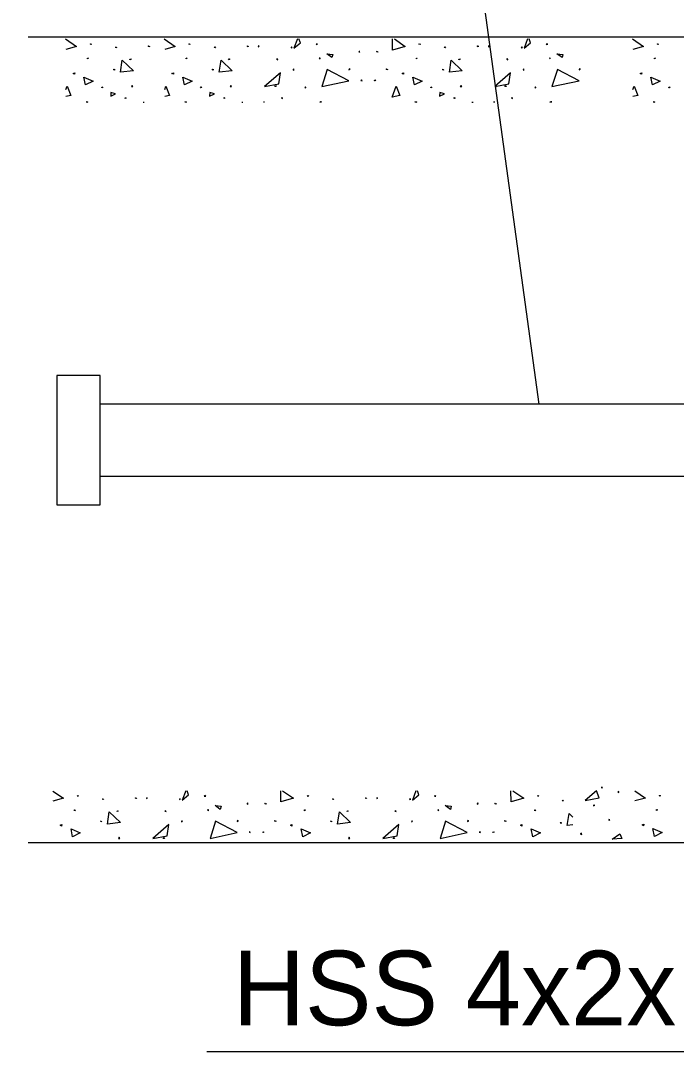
# Model space of a CAD drawing. Extents: x 509.04 to 512.35, y 535.39 to 537.32.
# Drawn here: x 509.672 to 510.147, y 536.123 to 536.869 of the extents above; entities that cross this region are included whole.
import ezdxf

# ---------------------------------------------------------------- set-up
doc = ezdxf.new("R2010")
doc.units = 0
for name, color, linetype in [('Bridge-Gen-Rail', 7, 'Continuous'), ('Bridge-Rebar-1', 7, 'Continuous'), ('Bridge-Text', 7, 'Continuous'), ('CONNECT', 7, 'Continuous')]:
    doc.layers.add(name, color=color, linetype=linetype)

msp = doc.modelspace()

# ---------------------------------------------------------------- linework, layer by layer
at = {"layer": 'Bridge-Gen-Rail'}
for p, q in [((510.5321, 536.85673), (509.67764, 536.85673)), ((510.5321, 536.2734), (509.67764, 536.2734))]:
    msp.add_line(p, q, dxfattribs=at)
at = {"layer": 'Bridge-Rebar-1'}
msp.add_lwpolyline([(509.72983, 536.61191), (509.69858, 536.61191), (509.69858, 536.51816), (509.72983, 536.51816)], close=True, dxfattribs=at)
msp.add_lwpolyline([(509.72983, 536.53899), (510.36539, 536.53899), (510.36539, 536.59107), (509.72983, 536.59107)], dxfattribs=at)
at = {"layer": 'Bridge-Text'}
for points in [[(509.47078, 537.02932), (509.98758, 537.02932), (510.04761, 536.59107)], [(509.80708, 536.12251), (510.372, 536.12251), (510.44878, 536.39833)]]:
    msp.add_lwpolyline(points, dxfattribs=at)
at = {"layer": 'CONNECT'}
for p, q in [((509.76096, 536.80971), (509.76175, 536.80971)), ((509.83251, 536.80971), (509.8333, 536.80971)), ((509.84897, 536.80971), (509.8481, 536.80971)), ((509.99921, 536.80971), (510, 536.80971)), ((510.01567, 536.80971), (510.01488, 536.80971))]:
    msp.add_line(p, q, dxfattribs=at)
for points in [[(509.70472, 536.85549), (509.71266, 536.85), (509.70508, 536.84791)], [(509.72255, 536.85166), (509.72313, 536.85195), (509.72363, 536.85152), (509.72255, 536.85166)], [(509.74089, 536.84928), (509.74139, 536.84971), (509.74176, 536.84921), (509.74089, 536.84928)], [(509.76471, 536.85022), (509.76536, 536.85043), (509.76551, 536.84978), (509.76471, 536.85022)], [(509.77627, 536.85549), (509.78421, 536.85), (509.77663, 536.84791)], [(509.7941, 536.85166), (509.79468, 536.85195), (509.79518, 536.85152), (509.7941, 536.85166)], [(509.81244, 536.84928), (509.81294, 536.84971), (509.8133, 536.84921), (509.81244, 536.84928)], [(509.83626, 536.85022), (509.83691, 536.85043), (509.83706, 536.84978), (509.83626, 536.85022)], [(509.84514, 536.85022), (509.84456, 536.85043), (509.84442, 536.84978), (509.84514, 536.85022)], [(509.86904, 536.84928), (509.86853, 536.84971), (509.86817, 536.84921), (509.86904, 536.84928)], [(509.87279, 536.85549), (509.87027, 536.84877), (509.87489, 536.8526), (509.87388, 536.85549)], [(509.8873, 536.85166), (509.88673, 536.85195), (509.88629, 536.85152), (509.8873, 536.85166)], [(509.94297, 536.85549), (509.95091, 536.85), (509.94174, 536.84747), (509.94167, 536.85549)], [(509.9608, 536.85166), (509.96138, 536.85195), (509.96188, 536.85152), (509.9608, 536.85166)], [(509.97914, 536.84928), (509.97964, 536.84971), (509.98001, 536.84921), (509.97914, 536.84928)], [(510.00296, 536.85022), (510.00361, 536.85043), (510.00376, 536.84978), (510.00296, 536.85022)], [(510.01192, 536.85022), (510.01127, 536.85043), (510.01112, 536.84978), (510.01192, 536.85022)], [(510.03574, 536.84928), (510.03524, 536.84971), (510.03488, 536.84921), (510.03574, 536.84928)], [(510.0395, 536.85549), (510.03697, 536.84877), (510.04159, 536.8526), (510.04058, 536.85549)], [(510.05408, 536.85166), (510.0535, 536.85195), (510.053, 536.85152), (510.05408, 536.85166)], [(510.11545, 536.85549), (510.12339, 536.85), (510.11581, 536.84791)], [(510.13335, 536.85166), (510.13393, 536.85195), (510.13443, 536.85152), (510.13335, 536.85166)], [(509.72067, 536.84105), (509.7206, 536.8417), (509.72132, 536.84155), (509.72067, 536.84105)], [(509.79222, 536.84105), (509.79222, 536.8417), (509.79287, 536.84155), (509.79222, 536.84105)], [(509.88925, 536.84105), (509.88925, 536.8417), (509.8886, 536.84155), (509.88925, 536.84105)], [(509.89409, 536.8448), (509.89842, 536.84422), (509.89777, 536.84206), (509.89409, 536.8448)], [(509.91806, 536.84632), (509.91741, 536.84646), (509.91719, 536.84589), (509.91806, 536.84632)], [(509.93012, 536.84632), (509.93077, 536.84646), (509.93098, 536.84589), (509.93012, 536.84632)], [(509.95892, 536.84105), (509.95892, 536.8417), (509.95957, 536.84155), (509.95892, 536.84105)], [(510.05596, 536.84105), (510.05596, 536.8417), (510.05531, 536.84155), (510.05596, 536.84105)], [(510.06079, 536.8448), (510.06513, 536.84422), (510.06448, 536.84206), (510.06079, 536.8448)], [(510.1314, 536.84105), (510.1314, 536.8417), (510.13205, 536.84155), (510.1314, 536.84105)], [(509.74457, 536.83145), (509.74587, 536.84018), (509.75396, 536.83246), (509.74457, 536.83145)], [(509.75136, 536.84047), (509.75172, 536.84105), (509.7523, 536.84083), (509.75136, 536.84047)], [(509.81612, 536.83145), (509.81742, 536.84018), (509.8255, 536.83246), (509.81612, 536.83145)], [(509.82291, 536.84047), (509.82327, 536.84105), (509.82384, 536.84083), (509.82291, 536.84047)], [(509.85857, 536.84047), (509.85821, 536.84105), (509.85756, 536.84083), (509.85857, 536.84047)], [(509.91106, 536.83376), (509.91041, 536.83383), (509.91012, 536.83325), (509.91106, 536.83376)], [(509.93705, 536.83376), (509.93777, 536.83383), (509.93806, 536.83325), (509.93705, 536.83376)], [(509.98282, 536.83145), (509.98412, 536.84018), (509.99221, 536.83246), (509.98282, 536.83145)], [(509.98961, 536.84047), (509.98997, 536.84105), (509.99062, 536.84083), (509.98961, 536.84047)], [(510.02527, 536.84047), (510.02491, 536.84105), (510.02433, 536.84083), (510.02527, 536.84047)], [(510.07783, 536.83376), (510.07711, 536.83383), (510.07682, 536.83325), (510.07783, 536.83376)], [(509.71035, 536.83058), (509.71143, 536.83108), (509.71136, 536.82993), (509.71035, 536.83058)], [(509.7193, 536.8222), (509.71815, 536.82791), (509.72486, 536.82502), (509.7193, 536.8222)], [(509.73945, 536.83347), (509.74017, 536.83354), (509.74024, 536.83289), (509.73945, 536.83347)], [(509.7819, 536.83058), (509.78298, 536.83108), (509.78291, 536.82993), (509.7819, 536.83058)], [(509.79085, 536.8222), (509.78969, 536.82791), (509.79641, 536.82502), (509.79085, 536.8222)], [(509.81106, 536.83347), (509.81171, 536.83354), (509.81179, 536.83289), (509.81106, 536.83347)], [(509.84897, 536.82098), (509.85922, 536.823), (509.86052, 536.83101), (509.84897, 536.82098)], [(509.87041, 536.83347), (509.86976, 536.83354), (509.86969, 536.83289), (509.87041, 536.83347)], [(509.89041, 536.82098), (509.91005, 536.82531), (509.89438, 536.83347), (509.89041, 536.82098)], [(509.9486, 536.83058), (509.94968, 536.83108), (509.94961, 536.82993), (509.9486, 536.83058)], [(509.95755, 536.8222), (509.9564, 536.82791), (509.96311, 536.82502), (509.95755, 536.8222)], [(509.97777, 536.83347), (509.97842, 536.83354), (509.97849, 536.83289), (509.97777, 536.83347)], [(510.01567, 536.82098), (510.026, 536.823), (510.02722, 536.83101), (510.01567, 536.82098)], [(510.03711, 536.83347), (510.03646, 536.83354), (510.03639, 536.83289), (510.03711, 536.83347)], [(510.05711, 536.82098), (510.07675, 536.82531), (510.06108, 536.83347), (510.05711, 536.82098)], [(510.12115, 536.83058), (510.12216, 536.83108), (510.12209, 536.82993), (510.12115, 536.83058)], [(510.13003, 536.8222), (510.12888, 536.82791), (510.13559, 536.82502), (510.13003, 536.8222)], [(509.70508, 536.81881), (509.70595, 536.82134), (509.70862, 536.81448), (509.70508, 536.81383)], [(509.731, 536.82018), (509.73136, 536.82076), (509.73186, 536.82026), (509.731, 536.82018)], [(509.75251, 536.82098), (509.75352, 536.82098), (509.75302, 536.82184), (509.75251, 536.82098)], [(509.77663, 536.81881), (509.77749, 536.82134), (509.78016, 536.81448), (509.77663, 536.81383)], [(509.80255, 536.82018), (509.80298, 536.82076), (509.80341, 536.82026), (509.80255, 536.82018)], [(509.82406, 536.82098), (509.82507, 536.82098), (509.82464, 536.82184), (509.82406, 536.82098)], [(509.85742, 536.82098), (509.8564, 536.82098), (509.85684, 536.82184), (509.85742, 536.82098)], [(509.87886, 536.82018), (509.8785, 536.82076), (509.87806, 536.82026), (509.87886, 536.82018)], [(509.91958, 536.82524), (509.91929, 536.82581), (509.91871, 536.82553), (509.91958, 536.82524)], [(509.9286, 536.82524), (509.92889, 536.82581), (509.92947, 536.82553), (509.9286, 536.82524)], [(509.94152, 536.81347), (509.9442, 536.82134), (509.94687, 536.81448), (509.94152, 536.81347)], [(509.96932, 536.82018), (509.96968, 536.82076), (509.97011, 536.82026), (509.96932, 536.82018)], [(509.99076, 536.82098), (509.99177, 536.82098), (509.99134, 536.82184), (509.99076, 536.82098)], [(510.02412, 536.82098), (510.02311, 536.82098), (510.02354, 536.82184), (510.02412, 536.82098)], [(510.04556, 536.82018), (510.0452, 536.82076), (510.04477, 536.82026), (510.04556, 536.82018)], [(510.11581, 536.81881), (510.11667, 536.82134), (510.11935, 536.81448), (510.11581, 536.81383)], [(510.1418, 536.82018), (510.14216, 536.82076), (510.14267, 536.82026), (510.1418, 536.82018)], [(509.7375, 536.81405), (509.74103, 536.81578), (509.73771, 536.81665), (509.7375, 536.81405)], [(509.74804, 536.81246), (509.74818, 536.81311), (509.74869, 536.81267), (509.74804, 536.81246)], [(509.80904, 536.81405), (509.81258, 536.81578), (509.80926, 536.81665), (509.80904, 536.81405)], [(509.81958, 536.81246), (509.81973, 536.81311), (509.82023, 536.81267), (509.81958, 536.81246)], [(509.86189, 536.81246), (509.86175, 536.81311), (509.86124, 536.81267), (509.86189, 536.81246)], [(509.97575, 536.81405), (509.97936, 536.81578), (509.97596, 536.81665), (509.97575, 536.81405)], [(509.98629, 536.81246), (509.98643, 536.81311), (509.98694, 536.81267), (509.98629, 536.81246)], [(510.02859, 536.81246), (510.02845, 536.81311), (510.02794, 536.81267), (510.02859, 536.81246)], [(509.71966, 536.80993), (509.72039, 536.80993), (509.72096, 536.80971), (509.71966, 536.80993)], [(509.79121, 536.80993), (509.79193, 536.80993), (509.79251, 536.80971), (509.79121, 536.80993)], [(509.89019, 536.80993), (509.88954, 536.80993), (509.88897, 536.80971), (509.89019, 536.80993)], [(509.95791, 536.80993), (509.95864, 536.80993), (509.95921, 536.80971), (509.95791, 536.80993)], [(510.05697, 536.80993), (510.05625, 536.80993), (510.05567, 536.80971), (510.05697, 536.80993)], [(510.13046, 536.80993), (510.13111, 536.80993), (510.13169, 536.80971), (510.13046, 536.80993)], [(510.09307, 536.31382), (510.09321, 536.31317), (510.09372, 536.31367), (510.09307, 536.31382)], [(509.69569, 536.31093), (509.70327, 536.30573), (509.69569, 536.30364)], [(509.71317, 536.30732), (509.71374, 536.30768), (509.71425, 536.30725), (509.71317, 536.30732)], [(509.7315, 536.30501), (509.73194, 536.30544), (509.73237, 536.30486), (509.7315, 536.30501)], [(509.75533, 536.30595), (509.75598, 536.30616), (509.75612, 536.30551), (509.75533, 536.30595)], [(509.76421, 536.30595), (509.76363, 536.30616), (509.76349, 536.30551), (509.76421, 536.30595)], [(509.78811, 536.30501), (509.7876, 536.30544), (509.78724, 536.30486), (509.78811, 536.30501)], [(509.79186, 536.31114), (509.78933, 536.30443), (509.79395, 536.30826), (509.79294, 536.31114)], [(509.80637, 536.30732), (509.80579, 536.30768), (509.80529, 536.30725), (509.80637, 536.30732)], [(509.86204, 536.31114), (509.86998, 536.30573), (509.86081, 536.30313), (509.86066, 536.31114)], [(509.87987, 536.30732), (509.88045, 536.30768), (509.88095, 536.30725), (509.87987, 536.30732)], [(509.89821, 536.30501), (509.89871, 536.30544), (509.89907, 536.30486), (509.89821, 536.30501)], [(509.92203, 536.30595), (509.92268, 536.30616), (509.92283, 536.30551), (509.92203, 536.30595)], [(509.93091, 536.30595), (509.93033, 536.30616), (509.93019, 536.30551), (509.93091, 536.30595)], [(509.95481, 536.30501), (509.9543, 536.30544), (509.95394, 536.30486), (509.95481, 536.30501)], [(509.95856, 536.31114), (509.95604, 536.30443), (509.96066, 536.30826), (509.95965, 536.31114)], [(509.97307, 536.30732), (509.9725, 536.30768), (509.97206, 536.30725), (509.97307, 536.30732)], [(510.02874, 536.31114), (510.03668, 536.30573), (510.02751, 536.30313), (510.02744, 536.31114)], [(510.04657, 536.30732), (510.04715, 536.30768), (510.04765, 536.30725), (510.04657, 536.30732)], [(510.06455, 536.30392), (510.06505, 536.30436), (510.06541, 536.30385), (510.06455, 536.30392)], [(510.08123, 536.30414), (510.09141, 536.30602), (510.08946, 536.31114), (510.08123, 536.30414)], [(510.10483, 536.31013), (510.10548, 536.30984), (510.10556, 536.31057), (510.10483, 536.31013)], [(510.11725, 536.31114), (510.12483, 536.30595), (510.11725, 536.30385)], [(510.1348, 536.30753), (510.1353, 536.30789), (510.13581, 536.30746), (510.1348, 536.30753)], [(509.71129, 536.2967), (509.71122, 536.29743), (509.71187, 536.29728), (509.71129, 536.2967)], [(509.74197, 536.2962), (509.74233, 536.29678), (509.74291, 536.29649), (509.74197, 536.2962)], [(509.77764, 536.2962), (509.77728, 536.29678), (509.77663, 536.29649), (509.77764, 536.2962)], [(509.80832, 536.2967), (509.80832, 536.29743), (509.80767, 536.29728), (509.80832, 536.2967)], [(509.81316, 536.30046), (509.81749, 536.29995), (509.81677, 536.29772), (509.81316, 536.30046)], [(509.83713, 536.30197), (509.83648, 536.30219), (509.83626, 536.30154), (509.83713, 536.30197)], [(509.84918, 536.30197), (509.84983, 536.30219), (509.85005, 536.30154), (509.84918, 536.30197)], [(509.87799, 536.2967), (509.87792, 536.29743), (509.87864, 536.29728), (509.87799, 536.2967)], [(509.90867, 536.2962), (509.90904, 536.29678), (509.90961, 536.29649), (509.90867, 536.2962)], [(509.94434, 536.2962), (509.94398, 536.29678), (509.94333, 536.29649), (509.94434, 536.2962)], [(509.97502, 536.2967), (509.97502, 536.29743), (509.97437, 536.29728), (509.97502, 536.2967)], [(509.97986, 536.30046), (509.98419, 536.29995), (509.98354, 536.29772), (509.97986, 536.30046)], [(510.00383, 536.30197), (510.00318, 536.30219), (510.00296, 536.30154), (510.00383, 536.30197)], [(510.01589, 536.30197), (510.01654, 536.30219), (510.01675, 536.30154), (510.01589, 536.30197)], [(510.04469, 536.2967), (510.04469, 536.29743), (510.04534, 536.29728), (510.04469, 536.2967)], [(510.087, 536.3006), (510.08765, 536.30053), (510.08823, 536.30082), (510.087, 536.3006)], [(510.13285, 536.29692), (510.13285, 536.29764), (510.1335, 536.2975), (510.13285, 536.29692)], [(509.73006, 536.28912), (509.73071, 536.28927), (509.73085, 536.28862), (509.73006, 536.28912)], [(509.73519, 536.2871), (509.73649, 536.29591), (509.74457, 536.28819), (509.73519, 536.2871)], [(509.78948, 536.28912), (509.78883, 536.28927), (509.78876, 536.28862), (509.78948, 536.28912)], [(509.80948, 536.27671), (509.82911, 536.28097), (509.81345, 536.2892), (509.80948, 536.27671)], [(509.83012, 536.28948), (509.82947, 536.28956), (509.82919, 536.28891), (509.83012, 536.28948)], [(509.85612, 536.28948), (509.85677, 536.28956), (509.85713, 536.28891), (509.85612, 536.28948)], [(509.89683, 536.28912), (509.89748, 536.28927), (509.89756, 536.28862), (509.89683, 536.28912)], [(509.90189, 536.2871), (509.90319, 536.29591), (509.91127, 536.28819), (509.90189, 536.2871)], [(509.95618, 536.28912), (509.95553, 536.28927), (509.95546, 536.28862), (509.95618, 536.28912)], [(509.97618, 536.27671), (509.99582, 536.28097), (509.98015, 536.2892), (509.97618, 536.27671)], [(509.99683, 536.28948), (509.99618, 536.28956), (509.99589, 536.28891), (509.99683, 536.28948)], [(510.02282, 536.28948), (510.02354, 536.28956), (510.02383, 536.28891), (510.02282, 536.28948)], [(510.07235, 536.28652), (510.06823, 536.28609), (510.0696, 536.29483), (510.07235, 536.29216)], [(510.09834, 536.29028), (510.0987, 536.28977), (510.0992, 536.29021), (510.09834, 536.29028)], [(509.70096, 536.28624), (509.70205, 536.28674), (509.70198, 536.28559), (509.70096, 536.28624)], [(509.70992, 536.27793), (509.70876, 536.28364), (509.71548, 536.28068), (509.70992, 536.27793)], [(509.76796, 536.27671), (509.77829, 536.27866), (509.77959, 536.28674), (509.76796, 536.27671)], [(509.83857, 536.28089), (509.83836, 536.28154), (509.83778, 536.28125), (509.83857, 536.28089)], [(509.84767, 536.28089), (509.84796, 536.28154), (509.84853, 536.28125), (509.84767, 536.28089)], [(509.86767, 536.28624), (509.86875, 536.28674), (509.86868, 536.28559), (509.86767, 536.28624)], [(509.87662, 536.27793), (509.87546, 536.28364), (509.88218, 536.28068), (509.87662, 536.27793)], [(509.93474, 536.27671), (509.94499, 536.27866), (509.94629, 536.28674), (509.93474, 536.27671)], [(510.00535, 536.28089), (510.00506, 536.28154), (510.00448, 536.28125), (510.00535, 536.28089)], [(510.01437, 536.28089), (510.01466, 536.28154), (510.01524, 536.28125), (510.01437, 536.28089)], [(510.03437, 536.28624), (510.03545, 536.28674), (510.03538, 536.28559), (510.03437, 536.28624)], [(510.04332, 536.27793), (510.04217, 536.28364), (510.04888, 536.28068), (510.04332, 536.27793)], [(510.06318, 536.28811), (510.06383, 536.28826), (510.0639, 536.28754), (510.06318, 536.28811)], [(510.12259, 536.28645), (510.12361, 536.28696), (510.12353, 536.2858), (510.12259, 536.28645)], [(510.13147, 536.27815), (510.13032, 536.28378), (510.13703, 536.28089), (510.13147, 536.27815)], [(509.74313, 536.27671), (509.74414, 536.27663), (509.74363, 536.27757), (509.74313, 536.27671)], [(509.77648, 536.27671), (509.77547, 536.27663), (509.7759, 536.27757), (509.77648, 536.27671)], [(509.90983, 536.27671), (509.91084, 536.27663), (509.91034, 536.27757), (509.90983, 536.27671)], [(509.94319, 536.27671), (509.94217, 536.27663), (509.94261, 536.27757), (509.94319, 536.27671)], [(510.07769, 536.27995), (510.0787, 536.27945), (510.07863, 536.2806), (510.07769, 536.27995)], [(510.10079, 536.27606), (510.10628, 536.27995), (510.10779, 536.27671), (510.10079, 536.27606)]]:
    msp.add_lwpolyline(points, dxfattribs=at)

# ---------------------------------------------------------------- texts
at = {"layer": 'Bridge-Text'}
msp.add_text('HSS 4x2x', height=0.054, dxfattribs=at).set_placement((509.82608, 536.14141))

doc.saveas('drawing.dxf')
